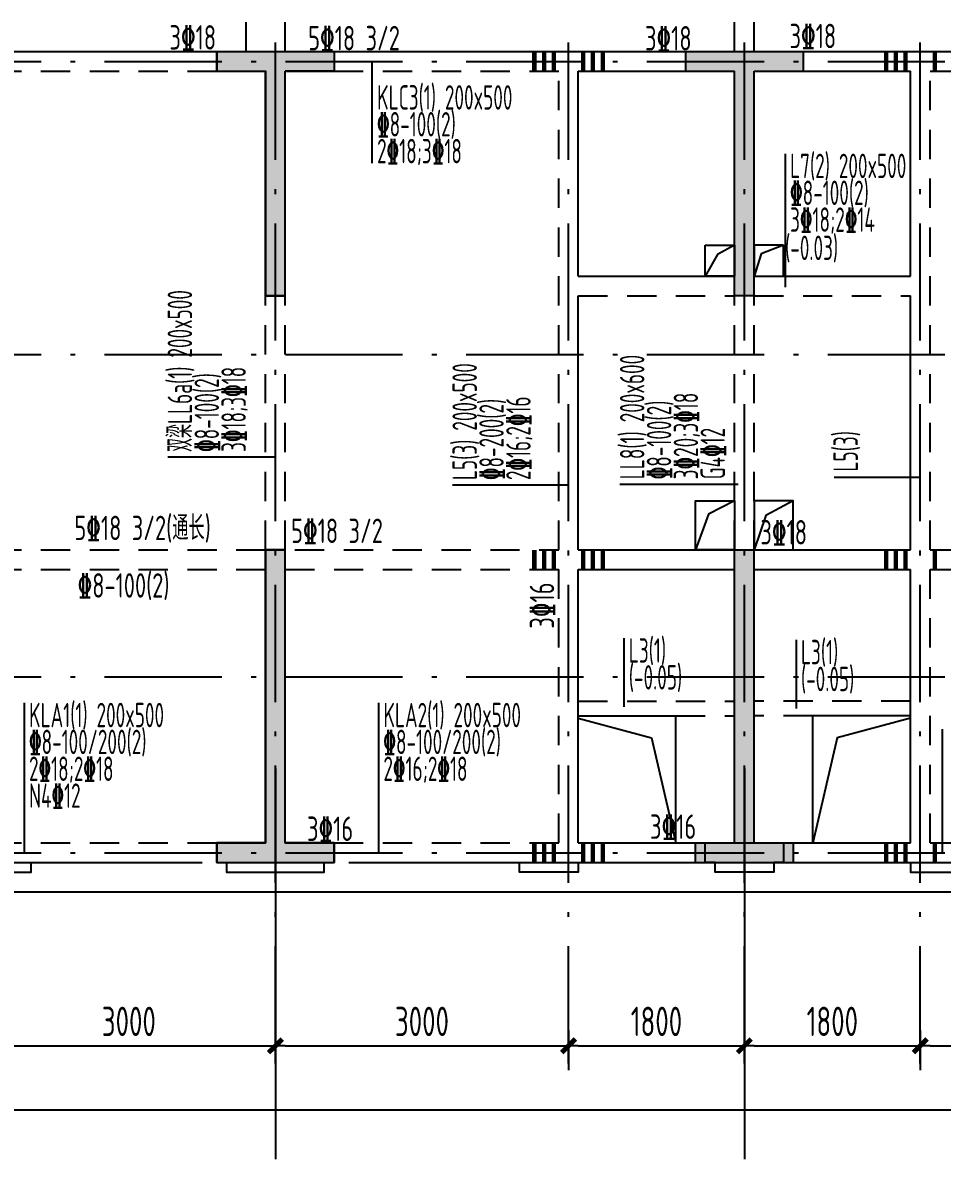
# Model space of a CAD drawing. Extents: x 580289 to 1106878, y -144605 to 78052.
# Drawn here: x 1037020 to 1046431, y -27672 to -16038 of the extents above; entities that cross this region are included whole.
import ezdxf

# ---------------------------------------------------------------- set-up
doc = ezdxf.new("R2010")
doc.units = 0
doc.header["$LTSCALE"] = 100
doc.linetypes.add('2', pattern=[18.5, 12, -3, 0.5, -3])
doc.linetypes.add('3', pattern=[5, 3, -2])
doc.layers.get('0').update_dxf_attribs({"linetype": 'CONTINUOUS'})
doc.layers.get('Defpoints').update_dxf_attribs({"linetype": 'CONTINUOUS'})
for name, color, linetype in [('AXIS', 3, 'CONTINUOUS'), ('COLU', 7, 'CONTINUOUS'), ('DIM', 3, 'CONTINUOUS'), ('HATCH', 254, 'CONTINUOUS'), ('jiangcha', 5, 'CONTINUOUS'), ('xj', 6, 'CONTINUOUS'), ('垂直标注', 2, 'CONTINUOUS'), ('梁', 4, 'CONTINUOUS'), ('梁原位标注', 7, 'CONTINUOUS'), ('梁虚线', 134, '3'), ('次梁箍筋', 1, 'CONTINUOUS'), ('水平标注', 2, 'CONTINUOUS'), ('洞口边线', 7, 'CONTINUOUS'), ('管道井', 3, 'CONTINUOUS'), ('网格', 253, '2')]:
    doc.layers.add(name, color=color, linetype=linetype)
doc.styles.get("Standard").update_dxf_attribs({"font": 'tssdeng.shx', "width": 0.7, "bigfont": 'tssdchn.shx'})
doc.styles.add('TSSD_Dimension', font='Tssdeng.shx', dxfattribs={"width": 0.7, "bigfont": 'tssdchn.shx'})
doc.dimstyles.new('TSSD_100_100$0', dxfattribs={"dimtxt": 300, "dimasz": 100, "dimexe": 250, "dimexo": 250, "dimgap": 100, "dimtad": 1, "dimdec": 0, "dimzin": 0, "dimdsep": 46, "dimtxsty": 'TSSD_Dimension', "dimblk": '_TSDBK', "dimblk1": '_TSDBK', "dimblk2": '_TSDBK', "dimsah": 1, "dimcen": 0, "dimclrt": 7, "dimadec": 0, "dimazin": 0, "dimtfac": 1, "dimtdec": 0, "dimtix": 1, "dimtmove": 2, "dimatfit": 3, "dimldrblk": '_TSDBK', "dimfxl": 1, "dimtolj": 1, "dimtzin": 0, "dimarcsym": 0})

# ---------------------------------------------------------------- blocks, each defined once
blk = doc.blocks.new('_TSDBK')
blk.add_line((-1, 0), (0, 0))
at = {"const_width": 0.5}
blk.add_lwpolyline([(-0.7, -0.7), (0.7, 0.7)], dxfattribs=at)
blk = doc.blocks.new('*D1951')
at = {"layer": 'Defpoints', "color": 0}
for p in [(-17500, -9569), (-14500, -9569), (-14500, -9977)]:
    blk.add_point(p, dxfattribs=at)
at = {"layer": 'DIM', "color": 0, "lineweight": -2}
for p, q in [((-17500, -9819), (-17500, -10227)), ((-14500, -9819), (-14500, -10227)), ((-17400, -9977), (-14600, -9977))]:
    blk.add_line(p, q, dxfattribs=at)
at = {"layer": 'DIM', "color": 0, "lineweight": -2, "xscale": 100, "yscale": 100, "zscale": 100, "rotation": 180}
blk.add_blockref('_TSDBK', (-17500, -9977), dxfattribs=at)
at = {"layer": 'DIM', "color": 0, "lineweight": -2, "xscale": 100, "yscale": 100, "zscale": 100}
blk.add_blockref('_TSDBK', (-14500, -9977), dxfattribs=at)
at = {"layer": 'DIM', "color": 7, "insert": (-16000, -9727), "char_height": 300, "attachment_point": 5, "style": 'TSSD_Dimension'}
blk.add_mtext('\\A1;3000', dxfattribs=at)
blk = doc.blocks.new('*D1952')
at = {"layer": 'Defpoints', "color": 0}
for p in [(-14500, -9569), (-11500, -9569), (-11500, -9977)]:
    blk.add_point(p, dxfattribs=at)
at = {"layer": 'DIM', "color": 0, "lineweight": -2}
for p, q in [((-14500, -9819), (-14500, -10227)), ((-11500, -9819), (-11500, -10227)), ((-14400, -9977), (-11600, -9977))]:
    blk.add_line(p, q, dxfattribs=at)
at = {"layer": 'DIM', "color": 0, "lineweight": -2, "xscale": 100, "yscale": 100, "zscale": 100, "rotation": 180}
blk.add_blockref('_TSDBK', (-14500, -9977), dxfattribs=at)
at = {"layer": 'DIM', "color": 0, "lineweight": -2, "xscale": 100, "yscale": 100, "zscale": 100}
blk.add_blockref('_TSDBK', (-11500, -9977), dxfattribs=at)
at = {"layer": 'DIM', "color": 7, "insert": (-13000, -9727), "char_height": 300, "attachment_point": 5, "style": 'TSSD_Dimension'}
blk.add_mtext('\\A1;3000', dxfattribs=at)
blk = doc.blocks.new('*D1953')
at = {"layer": 'Defpoints', "color": 0}
for p in [(-11500, -9569), (-9700, -9569), (-9700, -9977)]:
    blk.add_point(p, dxfattribs=at)
at = {"layer": 'DIM', "color": 0, "lineweight": -2}
for p, q in [((-11500, -9819), (-11500, -10227)), ((-9700, -9819), (-9700, -10227)), ((-11400, -9977), (-9800, -9977))]:
    blk.add_line(p, q, dxfattribs=at)
at = {"layer": 'DIM', "color": 0, "lineweight": -2, "xscale": 100, "yscale": 100, "zscale": 100, "rotation": 180}
blk.add_blockref('_TSDBK', (-11500, -9977), dxfattribs=at)
at = {"layer": 'DIM', "color": 0, "lineweight": -2, "xscale": 100, "yscale": 100, "zscale": 100}
blk.add_blockref('_TSDBK', (-9700, -9977), dxfattribs=at)
at = {"layer": 'DIM', "color": 7, "insert": (-10600, -9727), "char_height": 300, "attachment_point": 5, "style": 'TSSD_Dimension'}
blk.add_mtext('\\A1;1800', dxfattribs=at)
blk = doc.blocks.new('*D1954')
at = {"layer": 'Defpoints', "color": 0}
for p in [(-9700, -9569), (-7900, -9569), (-7900, -9977)]:
    blk.add_point(p, dxfattribs=at)
at = {"layer": 'DIM', "color": 0, "lineweight": -2}
for p, q in [((-9700, -9819), (-9700, -10227)), ((-7900, -9819), (-7900, -10227)), ((-9600, -9977), (-8000, -9977))]:
    blk.add_line(p, q, dxfattribs=at)
at = {"layer": 'DIM', "color": 0, "lineweight": -2, "xscale": 100, "yscale": 100, "zscale": 100, "rotation": 180}
blk.add_blockref('_TSDBK', (-9700, -9977), dxfattribs=at)
at = {"layer": 'DIM', "color": 0, "lineweight": -2, "xscale": 100, "yscale": 100, "zscale": 100}
blk.add_blockref('_TSDBK', (-7900, -9977), dxfattribs=at)
at = {"layer": 'DIM', "color": 7, "insert": (-8800, -9727), "char_height": 300, "attachment_point": 5, "style": 'TSSD_Dimension'}
blk.add_mtext('\\A1;1800', dxfattribs=at)
blk = doc.blocks.new('*D1955')
at = {"layer": 'Defpoints', "color": 0}
for p in [(-7900, -9569), (-4900, -9569), (-4900, -9977)]:
    blk.add_point(p, dxfattribs=at)
at = {"layer": 'DIM', "color": 0, "lineweight": -2}
for p, q in [((-7900, -9819), (-7900, -10227)), ((-4900, -9819), (-4900, -10227)), ((-7800, -9977), (-5000, -9977))]:
    blk.add_line(p, q, dxfattribs=at)
at = {"layer": 'DIM', "color": 0, "lineweight": -2, "xscale": 100, "yscale": 100, "zscale": 100, "rotation": 180}
blk.add_blockref('_TSDBK', (-7900, -9977), dxfattribs=at)
at = {"layer": 'DIM', "color": 0, "lineweight": -2, "xscale": 100, "yscale": 100, "zscale": 100}
blk.add_blockref('_TSDBK', (-4900, -9977), dxfattribs=at)
at = {"layer": 'DIM', "color": 7, "insert": (-6400, -9727), "char_height": 300, "attachment_point": 5, "style": 'TSSD_Dimension'}
blk.add_mtext('\\A1;3000', dxfattribs=at)
blk = doc.blocks.new('*D1969')
at = {"layer": 'Defpoints', "color": 0}
for p in [(24500, -10356), (-24700, -10476), (24500, -10631)]:
    blk.add_point(p, dxfattribs=at)
at = {"layer": 'DIM', "color": 0, "lineweight": -2}
for p, q in [((-24600, -10631), (24400, -10631)), ((24500, -10606), (24500, -10881)), ((-24700, -10726), (-24700, -10881))]:
    blk.add_line(p, q, dxfattribs=at)
at = {"layer": 'DIM', "color": 0, "lineweight": -2, "xscale": 100, "yscale": 100, "zscale": 100, "rotation": 180}
blk.add_blockref('_TSDBK', (-24700, -10631), dxfattribs=at)
at = {"layer": 'DIM', "color": 0, "lineweight": -2, "xscale": 100, "yscale": 100, "zscale": 100}
blk.add_blockref('_TSDBK', (24500, -10631), dxfattribs=at)
at = {"layer": 'DIM', "color": 7, "insert": (-100, -10381), "char_height": 300, "attachment_point": 5, "style": 'TSSD_Dimension'}
blk.add_mtext('\\A1;49200', dxfattribs=at)
blk = doc.blocks.new('biaozhun')
at = {"layer": 'HATCH'}
h = blk.add_hatch(color=256, dxfattribs=at)
h.paths.add_polyline_path([(19300, -8100), (19300, -7400), (19700, -7400), (19700, -8100)])
h.paths.add_polyline_path([(23800, 3000), (23800, 3450), (24600, 3450), (24600, 3000)])
h.paths.add_polyline_path([(-1550, 200), (-1550, 0), (-1450, 0), (-200, 0), (-200, -2300), (0, -2300), (0, 0), (1350, 0), (1350, 200)])
h.paths.add_polyline_path([(20300, 5400), (20300, 5600), (19800, 5600), (19800, 6400), (19000, 6400), (19000, 6200), (19600, 6200), (19600, 5400)])
h.paths.add_polyline_path([(23800, 4700), (24000, 4700), (24000, 5600), (22300, 5600), (22300, 5400), (23800, 5400)])
h.paths.add_polyline_path([(19500, -3000), (19700, -3000), (19700, -1900), (19200, -1900), (19200, 0), (19799.3, 0), (19799.3, 200), (19000, 200), (19000, -2100), (19500, -2100)])
h.paths.add_polyline_path([(24000, -3000), (24000, 0), (24600, 0), (24600, 900), (24400, 900), (24400, 200), (23800, 200), (23800, -2800), (23100, -2800), (23100, -3000)])
h.paths.add_polyline_path([(19800, 3200), (19600, 3200), (19600, 1600), (18900, 1600), (18900, 1400), (19800, 1400)])
h.paths.add_polyline_path([(14200, -2300), (14400, -2300), (14400, 0), (14900, 0), (14900, 200), (14200, 200), (13700, 200), (13700, 0), (14200, 0)])
h.paths.add_polyline_path([(17800, 6200), (17800, 6400), (17000, 6400), (17000, 4500), (16600, 4500), (16600, 4300), (17200, 4300), (17200, 6200)])
h.paths.add_polyline_path([(14400, 1600), (14400, 4300), (15300, 4300), (15300, 4500), (14200, 4500), (14200, 1400), (15300, 1400), (15300, 1600)])
h.paths.add_polyline_path([(10000, -8100), (10000, -7900), (9600, -7900), (9600, -4900), (9400, -4900), (9400, -7900), (9000, -7900), (9000, -8100), (9600, -8100)])
h.paths.add_polyline_path([(10100, 0), (10100, 200), (9400, 200), (8900, 200), (8900, 0), (9400, 0), (9400, -2300), (9600, -2300), (9600, 0)])
h.paths.add_polyline_path([(4600, -2300), (4800, -2300), (4800, 0), (5300, 0), (5300, 200), (4600, 200), (4100, 200), (4100, 0), (4600, 0)])
h.paths.add_polyline_path([(1250, 200), (-200, 200), (-1450, 200), (0, 200)], flags=0)
h.paths.add_polyline_path([(-200, -2300), (0, -2300)], flags=17)
h.paths.add_polyline_path([(-1450, 0), (-200, 0)], flags=0)
h.paths.add_polyline_path([(-200, -2300), (-200, 0)], flags=17)
h.paths.add_polyline_path([(0, -2300), (0, 0)], flags=17)
h.paths.add_polyline_path([(1250, 0), (0, 0)], flags=0)
h.paths.add_polyline_path([(-4800, -2300), (-5000, -2300), (-5000, 0), (-5500, 0), (-5500, 200), (-4800, 200), (-4300, 200), (-4300, 0), (-4800, 0)])
h.paths.add_polyline_path([(-14400, -2300), (-14600, -2300), (-14600, 0), (-15100, 0), (-15100, 200), (-14400, 200), (-13900, 200), (-13900, 0), (-14400, 0)])
h.paths.add_polyline_path([(-10300, 0), (-10300, 200), (-9600, 200), (-9100, 200), (-9100, 0), (-9600, 0), (-9600, -2300), (-9800, -2300), (-9800, 0)])
h.paths.add_polyline_path([(-10200, -8100), (-10200, -7900), (-9800, -7900), (-9800, -4900), (-9600, -4900), (-9600, -7900), (-9200, -7900), (-9200, -8100), (-9800, -8100)])
h.paths.add_polyline_path([(-18000, 6200), (-18000, 6400), (-17200, 6400), (-17200, 4500), (-16800, 4500), (-16800, 4300), (-17400, 4300), (-17400, 6200)])
h.paths.add_polyline_path([(-14600, 1600), (-14600, 4300), (-15500, 4300), (-15500, 4500), (-14400, 4500), (-14400, 1400), (-15500, 1400), (-15500, 1600)])
edge = h.paths.add_edge_path(flags=16)
edge.add_line((1350, 0), (1350, 200))
edge.add_line((-1550, 200), (-1550, 0))
h = blk.add_hatch(color=256, dxfattribs=at)
h.paths.add_polyline_path([(-14400, -4900), (-14600, -4900), (-14600, -7900), (-15100, -7900), (-15100, -8100), (-14600, -8100), (-13900, -8100), (-13900, -7900), (-14400, -7900)])
h.paths.add_polyline_path([(-4800, -4900), (-5000, -4900), (-5000, -7900), (-5500, -7900), (-5500, -8100), (-5000, -8100), (-4300, -8100), (-4300, -7900), (-4800, -7900)])
h.paths.add_polyline_path([(4600, -7900), (4100, -7900), (4100, -8100), (4800, -8100), (5300, -8100), (5300, -7900), (4800, -7900), (4800, -4900), (4600, -4900)])
h.paths.add_polyline_path([(14400, -4900), (14200, -4900), (14200, -7900), (13700, -7900), (13700, -8100), (14400, -8100), (14900, -8100), (14900, -7900), (14400, -7900)])
at = {"layer": 'AXIS'}
for p, q in [((-14500, -7138.2), (-14500, -11138.2)), ((-9700, -7138.2), (-9700, -11138.2))]:
    blk.add_line(p, q, dxfattribs=at)
at = {"layer": 'COLU'}
for points in [[(-15100, 200), (-14400, 200)], [(-15100, 0), (-15100, 200)], [(-15100, 200), (-15100, 0), (-14600, 0), (-14600, -2300), (-14400, -2300), (-14400, 0)], [(-15100, 200), (-13900, 200), (-13900, 0), (-14400, 0)], [(-14400, 200), (-13900, 200)], [(-13900, 200), (-13900, 0)], [(-10300, 200), (-9600, 200)], [(-10300, 0), (-10300, 200)], [(-9600, 200), (-9100, 200)], [(-9100, 200), (-9100, 0)], [(-15100, 0), (-14600, 0)], [(-14600, -2300), (-14600, 0)], [(-14400, 0), (-13900, 0)], [(-14400, -2300), (-14400, 0)], [(-10300, 0), (-9800, 0)], [(-9800, -2300), (-9800, 0)], [(-9600, 0), (-9100, 0)], [(-9600, -2300), (-9600, 0)], [(-14400, -2300), (-14600, -2300)], [(-9600, -2300), (-9800, -2300)], [(-14400, -4900), (-14600, -4900), (-14600, -7900), (-15100, -7900), (-15100, -8100), (-13900, -8100), (-13900, -7900), (-14400, -7900), (-14400, -4900)], [(-14600, -7900), (-14600, -4900)], [(-14600, -4900), (-14400, -4900)], [(-14400, -7900), (-14400, -4900)], [(-9800, -7900), (-9800, -4900)], [(-9800, -4900), (-9600, -4900)], [(-9600, -7900), (-9600, -4900)], [(-15100, -7900), (-14600, -7900)], [(-15100, -8100), (-15100, -7900)], [(-14400, -7900), (-13900, -7900)], [(-13900, -7900), (-13900, -8100)], [(-10200, -7900), (-9800, -7900)], [(-10200, -8100), (-10200, -7900)], [(-9600, -7900), (-9200, -7900)], [(-9200, -7900), (-9200, -8100)], [(-15100, -8100), (-14600, -8100)], [(-14600, -8100), (-13900, -8100)], [(-10200, -8100), (-9800, -8100)], [(-9800, -8100), (-9200, -8100)]]:
    blk.add_lwpolyline(points, dxfattribs=at)
at = {"layer": '梁'}
for p, q in [((-17500, 200), (-15100, 200)), ((-13900, 200), (-11500, 200)), ((-11500, 200), (-10300, 200)), ((-9100, 200), (-7900, 200)), ((-7900, 200), (-5500, 200)), ((-11400, 0), (-10300, 0)), ((-11400, -2100), (-11400, 0)), ((-9100, 0), (-8000, 0)), ((-8000, -2100), (-8000, 0)), ((-11400, -2100), (-9800, -2100)), ((-9600, -2100), (-8000, -2100)), ((-11400, -4900), (-11400, -2300)), ((-8000, -4900), (-8000, -2300)), ((-11400, -4900), (-9800, -4900)), ((-9600, -4900), (-8000, -4900)), ((-11400, -5100), (-9800, -5100)), ((-11400, -7900), (-11400, -5100)), ((-9600, -5100), (-8000, -5100)), ((-8000, -7900), (-8000, -5100)), ((-11400, -6600), (-10400, -6600)), ((-10400, -7900), (-10400, -6600)), ((-8000, -6600), (-9000, -6600)), ((-9000, -7900), (-9000, -6600)), ((-11400, -7900), (-10200, -7900)), ((-9200, -7900), (-8000, -7900)), ((-17400, -8100), (-15250, -8100)), ((-13750, -8100), (-10200, -8100)), ((-9200, -8100), (-5650, -8100))]:
    blk.add_line(p, q, dxfattribs=at)
at = {"layer": '梁虚线'}
for p, q in [((-14800, 200), (-14800, 1400)), ((-14400, 200), (-14400, 1400)), ((-9800, 200), (-9800, 1400)), ((-9600, 200), (-9600, 1400)), ((-17400, 0), (-15100, 0)), ((-13900, 0), (-11600, 0)), ((-11600, -4900), (-11600, 0)), ((-7800, -4900), (-7800, 0)), ((-7800, 0), (-5500, 0)), ((-14600, -4900), (-14600, -2300)), ((-14400, -4900), (-14400, -2300)), ((-11400, -2300), (-9800, -2300)), ((-9800, -4900), (-9800, -2300)), ((-9600, -2300), (-8000, -2300)), ((-9600, -4900), (-9600, -2300)), ((-17400, -4900), (-14600, -4900)), ((-14300, -4900), (-11600, -4900)), ((-7800, -4900), (-5000, -4900)), ((-17400, -5100), (-14600, -5100)), ((-14400, -5100), (-11600, -5100)), ((-11600, -7900), (-11600, -5100)), ((-7800, -5100), (-5000, -5100)), ((-7800, -7900), (-7800, -5100)), ((-11400, -6450), (-9800, -6450)), ((-8000, -6450), (-9600, -6450)), ((-10400, -6600), (-9800, -6600)), ((-9000, -6600), (-9600, -6600)), ((-17400, -7900), (-15100, -7900)), ((-13900, -7900), (-11600, -7900)), ((-7800, -7900), (-5500, -7900))]:
    blk.add_line(p, q, dxfattribs=at)
at = {"layer": '次梁箍筋', "const_width": 44.9}
for points in [[(-11850, 200), (-11850, 0)], [(-11750, 200), (-11750, 0)], [(-11650, 200), (-11650, 0)], [(-11350, 200), (-11350, 0)], [(-11250, 200), (-11250, 0)], [(-11150, 200), (-11150, 0)], [(-8250, 200), (-8250, 0)], [(-8150, 200), (-8150, 0)], [(-8050, 200), (-8050, 0)], [(-7750, 200), (-7750, 0)], [(-11850, -4900), (-11850, -5100)], [(-11750, -4900), (-11750, -5100)], [(-11650, -4900), (-11650, -5100)], [(-11350, -4900), (-11350, -5100)], [(-11250, -4900), (-11250, -5100)], [(-11150, -4900), (-11150, -5100)], [(-8250, -4900), (-8250, -5100)], [(-8150, -4900), (-8150, -5100)], [(-8050, -4900), (-8050, -5100)], [(-7750, -4900), (-7750, -5100)], [(-11850, -7900), (-11850, -8100)], [(-11750, -7900), (-11750, -8100)], [(-11650, -7900), (-11650, -8100)], [(-11350, -7900), (-11350, -8100)], [(-11250, -7900), (-11250, -8100)], [(-11150, -7900), (-11150, -8100)], [(-8250, -7900), (-8250, -8100)], [(-8150, -7900), (-8150, -8100)], [(-8050, -7900), (-8050, -8100)], [(-7750, -7900), (-7750, -8100)]]:
    blk.add_lwpolyline(points, dxfattribs=at)
at = {"layer": '洞口边线'}
for points in [[(-11400, -6621.5), (-10650.6, -6823), (-10400, -7900)], [(-8000, -6621.5), (-8749.4, -6823), (-9000, -7900)]]:
    blk.add_lwpolyline(points, dxfattribs=at)
at = {"layer": '网格'}
for p, q in [((-14500, -10158), (-14500, 8494.5)), ((-9700, -10158), (-9700, 8495.8)), ((-11500, -10158), (-11500, 6300)), ((-7900, -10158), (-7900, 6300)), ((-25497.6, 100), (25297.6, 100)), ((-25497.6, -2900), (25297.6, -2900)), ((-25497.6, -6200), (25297.6, -6200)), ((-25497.6, -8000), (25297.6, -8000))]:
    blk.add_line(p, q, dxfattribs=at)
at = {"layer": 'DIM'}
for base, p1, p2, picture, middle in [((-14500, -9976.8), (-17500, -9569), (-14500, -9569), '*D1951', (-16000, -9726.8)), ((-11500, -9976.8), (-14500, -9569), (-11500, -9569), '*D1952', (-13000, -9726.8)), ((-9700, -9976.8), (-11500, -9569), (-9700, -9569), '*D1953', (-10600, -9726.8)), ((-7900, -9976.8), (-9700, -9569), (-7900, -9569), '*D1954', (-8800, -9726.8)), ((-4900, -9976.8), (-7900, -9569), (-4900, -9569), '*D1955', (-6400, -9726.8)), ((24500, -10631.2), (-24700, -10475.6), (24500, -10356.2), '*D1969', (-100, -10381.2))]:
    dim = blk.add_linear_dim(base=base, p1=p1, p2=p2, dimstyle='TSSD_100_100$0', dxfattribs=at)
    dim.commit()
    dim.dimension.update_dxf_attribs({"geometry": picture, "text_midpoint": middle})

msp = doc.modelspace()

# ---------------------------------------------------------------- linework, layer by layer
at = {"layer": 'xj'}
msp.add_line((1033906.1, -24934.2), (1054006.1, -24934.2), dxfattribs=at)
msp.add_lwpolyline([(1044006.1, -24434.2), (1044806.1, -24434.2), (1044806.1, -24634.2), (1044706.1, -24634.2), (1044706.1, -24734.2), (1044106.1, -24734.2), (1044106.1, -24634.2), (1044006.1, -24634.2)], close=True, dxfattribs=at)
msp.add_lwpolyline([(1044006.1, -24434.2), (1044806.1, -24434.2), (1044806.1, -24634.2), (1044706.1, -24634.2), (1044706.1, -24734.2), (1044106.1, -24734.2), (1044106.1, -24634.2), (1044006.1, -24634.2)], close=True, dxfattribs=at)
for points in [[(1036506.1, -24634.2), (1036506.1, -24734.2), (1037106.1, -24734.2), (1037106.1, -24734.2), (1037106.1, -24634.2)], [(1036506.1, -24634.2), (1036506.1, -24734.2), (1037106.1, -24734.2), (1037106.1, -24734.2), (1037106.1, -24634.2)], [(1039056.1, -24634.2), (1039106.1, -24634.2), (1039106.1, -24734.2), (1040106.1, -24734.2), (1040106.1, -24634.2), (1040206.1, -24634.2)], [(1039056.1, -24634.2), (1039106.1, -24634.2), (1039106.1, -24734.2), (1040106.1, -24734.2), (1040106.1, -24634.2), (1040206.1, -24634.2)], [(1042706.1, -24634.2), (1042706.1, -24734.2), (1042106.1, -24734.2), (1042106.1, -24734.2), (1042106.1, -24634.2)], [(1042706.1, -24634.2), (1042706.1, -24734.2), (1042106.1, -24734.2), (1042106.1, -24734.2), (1042106.1, -24634.2)], [(1046106.1, -24634.2), (1046106.1, -24734.2), (1046706.1, -24734.2), (1046706.1, -24734.2), (1046706.1, -24634.2)], [(1046106.1, -24634.2), (1046106.1, -24734.2), (1046706.1, -24734.2), (1046706.1, -24734.2), (1046706.1, -24634.2)]]:
    msp.add_lwpolyline(points, dxfattribs=at)
at = {"layer": '垂直标注'}
for p, q in [((1038504, -20481.4), (1039606.1, -20481.4)), ((1046206.1, -20694.2), (1045324.9, -20694.2)), ((1041418.4, -20770.2), (1042603.1, -20770.2)), ((1043132.8, -20762.2), (1044343.9, -20762.2))]:
    msp.add_line(p, q, dxfattribs=at)
at = {"layer": '水平标注'}
for p, q in [((1040596.9, -17475.5), (1040596.9, -16434.2)), ((1044823.8, -17378.8), (1044823.8, -18744.9)), ((1043173, -22339), (1043173, -23041.4)), ((1044934.9, -22355.9), (1044934.9, -23058.3)), ((1037034.4, -22999.9), (1037034.4, -24534.2)), ((1040661.6, -22999.9), (1040661.6, -24534.1)), ((1046429.1, -23270.2), (1046429.1, -24534.1))]:
    msp.add_line(p, q, dxfattribs=at)
at = {"layer": '管道井', "color": 6}
for points in [[(1044006.1, -18314.1), (1044306.1, -18314.1), (1044306.1, -18634.1), (1044006.1, -18634.1)], [(1044806.1, -18314.1), (1044506.1, -18314.1), (1044506.1, -18634.1), (1044806.1, -18634.1)], [(1044306.1, -21432.8), (1043906.1, -21432.8), (1043906.1, -20932.8), (1044306.1, -20932.8)], [(1044506.1, -21432.8), (1044906.1, -21432.8), (1044906.1, -20932.8), (1044506.1, -20932.8)]]:
    msp.add_lwpolyline(points, close=True, dxfattribs=at)
for points in [[(1044306.1, -18314.1), (1044130.4, -18410.8), (1044006.1, -18634.1)], [(1044806.1, -18314.1), (1044578.7, -18402.4), (1044506.1, -18634.1)], [(1044306.1, -20932.8), (1044040.2, -21068.5), (1043906.1, -21432.8)], [(1044906.1, -20932.8), (1044625.7, -21082.7), (1044506.1, -21432.8)]]:
    msp.add_lwpolyline(points, dxfattribs=at)

# ---------------------------------------------------------------- block references
at = {"layer": 'jiangcha'}
msp.add_blockref('biaozhun', (1054106.1, -16534.1), dxfattribs=at)

# ---------------------------------------------------------------- texts
at = {"layer": '垂直标注', "width": 0.6}
for s, p in [('双梁LL6a(1) 200x500', (1038754, -20431.4)), ('L5(3) 200x500', (1041668.4, -20720.2)), ('LL8(1) 200x600', (1043382.8, -20712.2)), ('\x848-100(2)', (1039029, -20431.4)), ('3\x8418;3\x8418', (1039304, -20431.4)), ('2\x8416;2\x8416', (1042218.4, -20720.2)), ('3\x8420;3\x8418', (1043932.8, -20712.2)), ('\x848-200(2)', (1041943.4, -20720.2)), ('\x848-100(2)', (1043657.8, -20712.2)), ('G4\x8412', (1044207.8, -20712.2)), ('L5(3)', (1045567.4, -20632.9))]:
    msp.add_text(s, height=250, rotation=90, dxfattribs=at).set_placement(p)
at = {"layer": '梁原位标注', "width": 0.7}
for s, p in [('3\x8418', (1044868.8, -16299.2)), ('3\x8418', (1038522.2, -16313.3)), ('5\x8418 3/2', (1039941.9, -16320.7)), ('3\x8418', (1043389.1, -16322.5)), ('5%%13218 3/2(通长)', (1037548.9, -21334.7)), ('5\x8418 3/2', (1039767.4, -21364.2)), ('3\x8418', (1044570.3, -21379.1)), ('\x848-100(2)', (1037581.4, -21923.4)), ('3\x8416', (1039929.9, -24414.2)), ('3\x8416', (1043440.5, -24392.7))]:
    msp.add_text(s, height=250, dxfattribs=at).set_placement(p)
msp.add_text('3\x8416', height=250, rotation=90, dxfattribs=at).set_placement((1042459.5, -22240.5))
at = {"layer": '水平标注', "width": 0.6}
for s, p in [('KLC3(1) 200x500', (1040646.9, -16927.6)), ('\x848-100(2)', (1040646.9, -17202.6)), ('2\x8418;3\x8418', (1040646.9, -17477.6)), ('L7(2) 200x500', (1044873.8, -17628.8)), ('\x848-100(2)', (1044873.8, -17903.8)), ('3%%13218;2%%13214', (1044873.8, -18178.8)), ('(-0.03)', (1044822.5, -18467.5)), ('L3(1)', (1043223, -22589)), ('L3(1)', (1044984.9, -22605.9)), ('(-0.05)', (1043223, -22864)), ('(-0.05)', (1044984.9, -22880.9)), ('KLA1(1) 200x500', (1037084.4, -23249.9)), ('KLA2(1) 200x500', (1040711.6, -23249.9)), ('\x848-100/200(2)', (1037084.4, -23524.9)), ('\x848-100/200(2)', (1040711.6, -23524.9)), ('2\x8418;2\x8418', (1037084.4, -23799.9)), ('2\x8416;2\x8418', (1040711.6, -23799.9)), ('N4\x8412', (1037084.4, -24074.9))]:
    msp.add_text(s, height=250, dxfattribs=at).set_placement(p)

doc.saveas('drawing.dxf')
